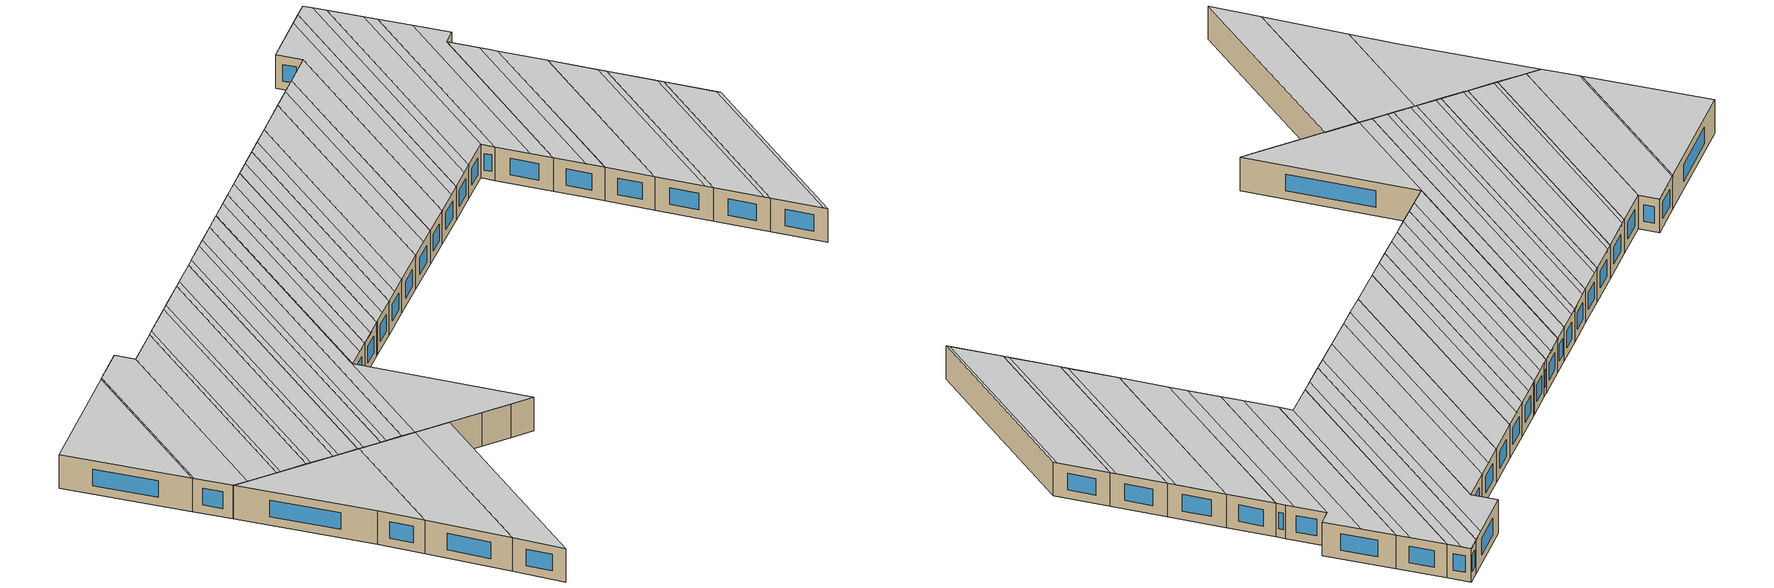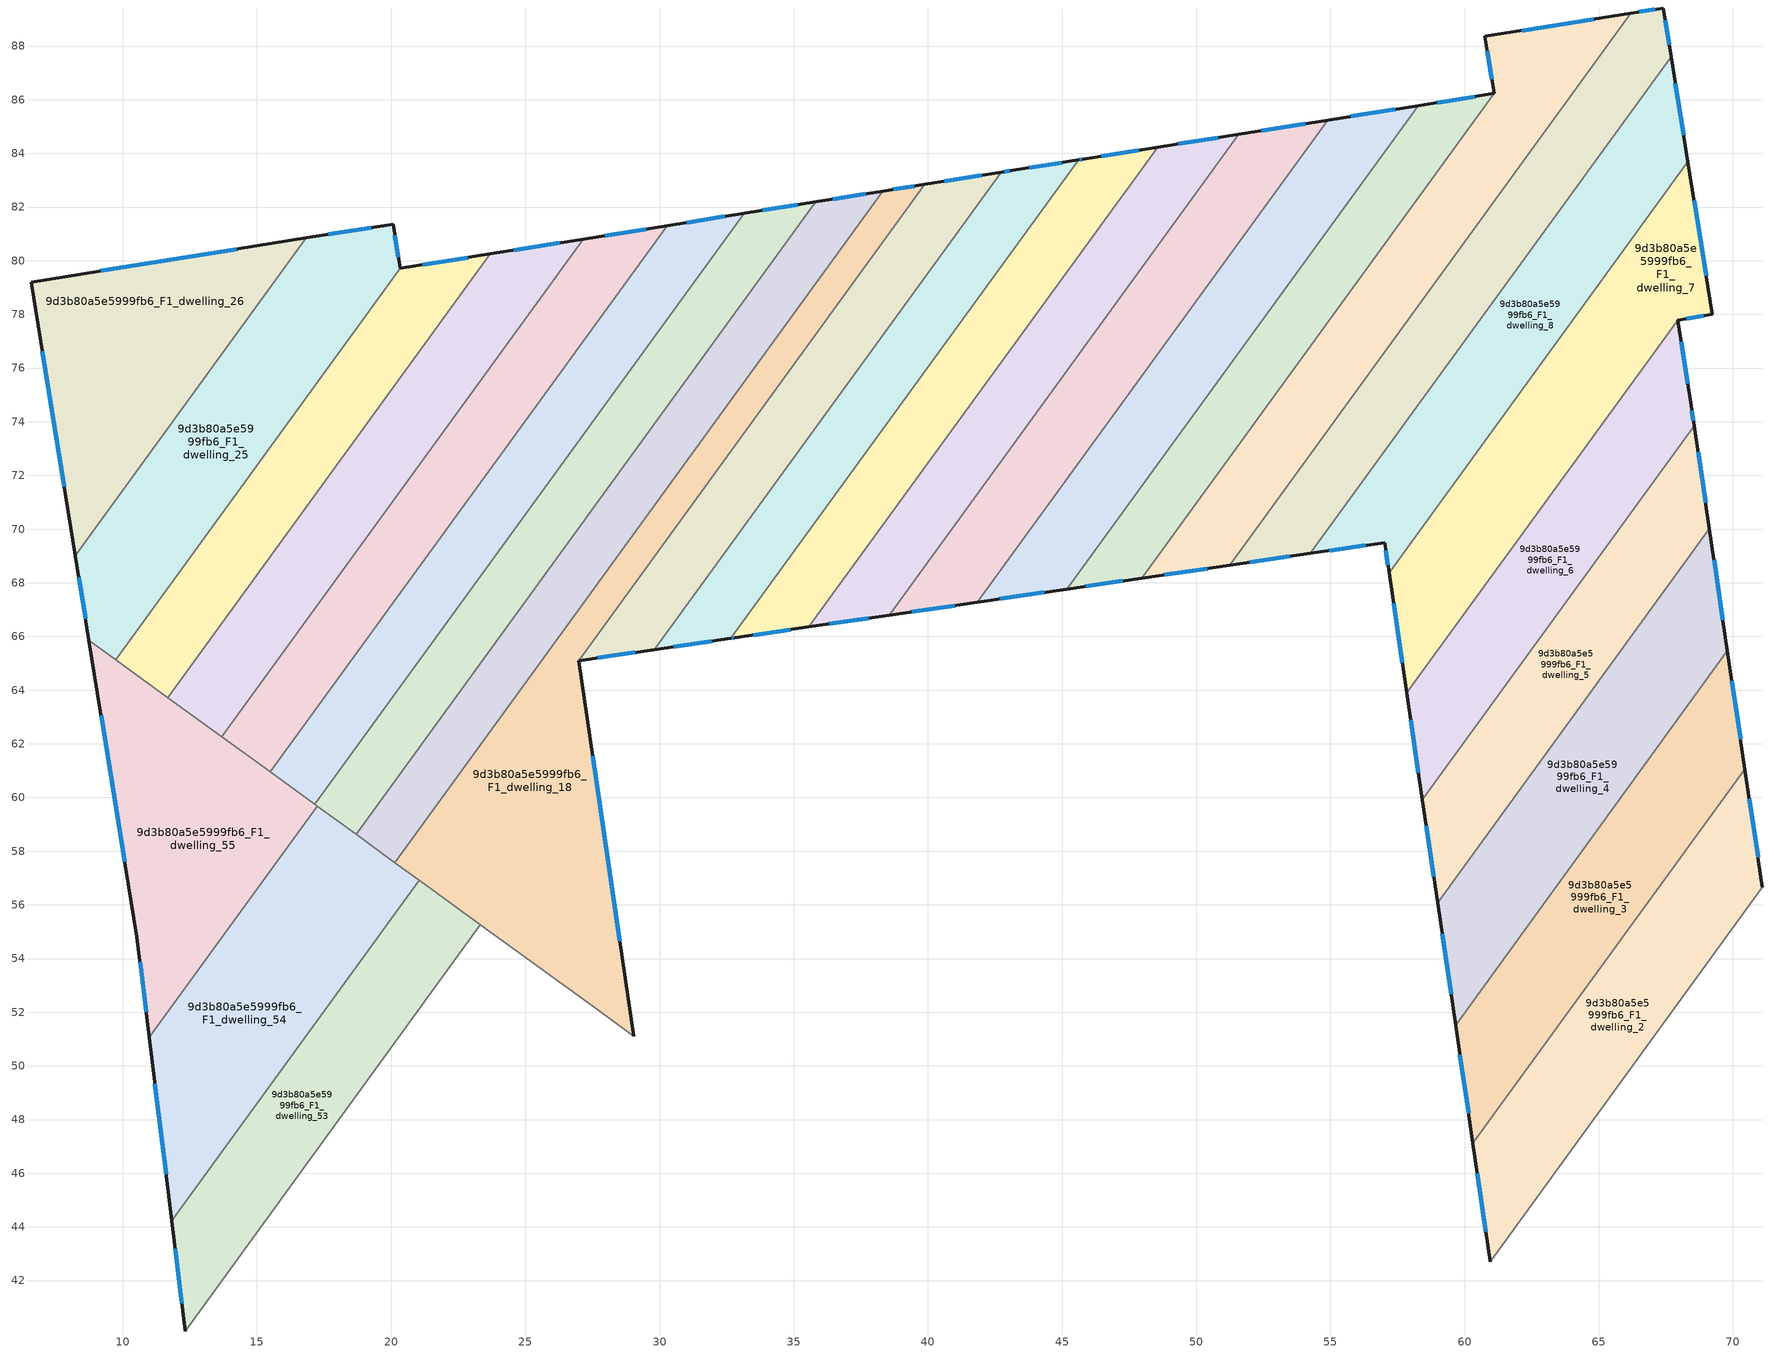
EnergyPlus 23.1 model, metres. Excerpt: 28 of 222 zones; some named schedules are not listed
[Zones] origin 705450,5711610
9d3b80a5e5999fb6_F1_dwelling_10
 floor to 9d3b80a5e5999fb6_F0_dwelling_10 (EU_floor_Construction): 66.19,89.22 51.24,68.65 47.97,68.17 61.1,86.23 60.76,88.36 z3
 wall outside (EU_wall_Construction): 47.97,68.17 51.24,68.65 / 66.19,89.22 60.76,88.36 61.1,86.23 z3:6
 wall to 9d3b80a5e5999fb6_F1_dwelling_11 (EU_wall_Construction): 61.1,86.23 47.97,68.17 z3:6
 wall to 9d3b80a5e5999fb6_F1_dwelling_9 (EU_wall_Construction): 51.24,68.65 66.19,89.22 z3:6
 window (EU_Window_Construction): 48.8,68.29 50.41,68.53 / 60.84,87.82 61.01,86.77 / 64.82,89.01 62.13,88.58 z3.76:5.24
 ceiling to 9d3b80a5e5999fb6_F2_dwelling_10 (EU_floor_Construction): 50.12,68.49 65.06,89.04 60.76,88.36 61.1,86.23 47.97,68.17 z6
 ceiling to 9d3b80a5e5999fb6_F2_dwelling_9 (EU_floor_Construction): 51.24,68.65 66.19,89.22 65.06,89.04 50.12,68.49 z6
9d3b80a5e5999fb6_F1_dwelling_11
 floor to 9d3b80a5e5999fb6_F0_dwelling_11 (EU_floor_Construction): 61.1,86.23 47.97,68.17 45.18,67.76 58.27,85.78 z3
 wall outside (EU_wall_Construction): 45.18,67.76 47.97,68.17 / 61.1,86.23 58.27,85.78 z3:6
 wall to 9d3b80a5e5999fb6_F1_dwelling_12 (EU_wall_Construction): 58.27,85.78 45.18,67.76 z3:6
 window (EU_Window_Construction): 45.88,67.87 47.27,68.07 / 60.39,86.12 58.99,85.9 z3.76:5.24
 ceiling to 9d3b80a5e5999fb6_F2_dwelling_11 (EU_floor_Construction): 47.97,68.17 61.1,86.23 58.27,85.78 45.18,67.76 z6
9d3b80a5e5999fb6_F1_dwelling_12
 floor to 9d3b80a5e5999fb6_F0_dwelling_12 (EU_floor_Construction): 58.27,85.78 45.18,67.76 41.84,67.27 54.9,85.24 z3
 wall outside (EU_wall_Construction): 41.84,67.27 45.18,67.76 / 58.27,85.78 54.9,85.24 z3:6
 wall to 9d3b80a5e5999fb6_F1_dwelling_13 (EU_wall_Construction): 54.9,85.24 41.84,67.27 z3:6
 window (EU_Window_Construction): 42.68,67.4 44.33,67.64 / 57.42,85.65 55.75,85.38 z3.76:5.24
 ceiling to 9d3b80a5e5999fb6_F2_dwelling_12 (EU_floor_Construction): 43.64,67.54 56.72,85.53 54.9,85.24 41.84,67.27 z6
 ceiling to 9d3b80a5e5999fb6_F2_dwelling_11 (EU_floor_Construction): 45.18,67.76 58.27,85.78 56.72,85.53 43.64,67.54 z6
9d3b80a5e5999fb6_F1_dwelling_13
 floor to 9d3b80a5e5999fb6_F0_dwelling_13 (EU_floor_Construction): 54.9,85.24 41.84,67.27 38.56,66.79 51.59,84.71 z3
 wall outside (EU_wall_Construction): 38.56,66.79 41.84,67.27 / 54.9,85.24 51.59,84.71 z3:6
 wall to 9d3b80a5e5999fb6_F1_dwelling_14 (EU_wall_Construction): 51.59,84.71 38.56,66.79 z3:6
 window (EU_Window_Construction): 39.39,66.91 41.01,67.15 / 54.06,85.11 52.42,84.85 z3.76:5.24
 ceiling adiabatic (EU_roof_Construction): 41.84,67.27 54.9,85.24 51.59,84.71 38.56,66.79 z6
9d3b80a5e5999fb6_F1_dwelling_14
 floor to 9d3b80a5e5999fb6_F0_dwelling_14 (EU_floor_Construction): 51.59,84.71 38.56,66.79 35.57,66.35 48.56,84.23 z3
 wall outside (EU_wall_Construction): 35.57,66.35 38.56,66.79 / 51.59,84.71 48.56,84.23 z3:6
 wall to 9d3b80a5e5999fb6_F1_dwelling_15 (EU_wall_Construction): 48.56,84.23 35.57,66.35 z3:6
 window (EU_Window_Construction): 36.32,66.47 37.81,66.68 / 50.82,84.59 49.32,84.35 z3.76:5.24
 ceiling to 9d3b80a5e5999fb6_F2_dwelling_13 (EU_floor_Construction): 38.56,66.79 51.59,84.71 49.92,84.45 36.92,66.55 z6
 ceiling to 9d3b80a5e5999fb6_F2_dwelling_14 (EU_floor_Construction): 36.92,66.55 49.92,84.45 48.56,84.23 35.57,66.35 z6
9d3b80a5e5999fb6_F1_dwelling_15
 floor to 9d3b80a5e5999fb6_F0_dwelling_15 (EU_floor_Construction): 48.56,84.23 35.57,66.35 32.8,65.95 32.66,65.93 45.62,83.76 45.76,83.78 z3
 wall outside (EU_wall_Construction): 32.66,65.93 32.8,65.95 35.57,66.35 / 48.56,84.23 45.76,83.78 45.62,83.76 z3:6
 wall to 9d3b80a5e5999fb6_F1_dwelling_16 (EU_wall_Construction): 45.62,83.76 32.66,65.93 z3:6
 window (EU_Window_Construction): 33.5,66.05 34.87,66.25 / 32.7,65.93 32.77,65.94 / 45.73,83.78 45.66,83.76 / 47.85,84.12 46.47,83.9 z3.76:5.24
 ceiling to 9d3b80a5e5999fb6_F2_dwelling_15 (EU_floor_Construction): 33.95,66.12 46.92,83.97 45.71,83.77 45.62,83.76 32.66,65.93 32.78,65.95 32.8,65.95 z6
 ceiling to 9d3b80a5e5999fb6_F2_dwelling_14 (EU_floor_Construction): 35.57,66.35 48.56,84.23 46.92,83.97 33.95,66.12 z6
9d3b80a5e5999fb6_F1_dwelling_16
 floor to 9d3b80a5e5999fb6_F0_dwelling_16 (EU_floor_Construction): 45.62,83.76 32.66,65.93 29.81,65.51 42.73,83.3 43.15,83.37 z3
 wall outside (EU_wall_Construction): 45.62,83.76 43.15,83.37 42.73,83.3 / 29.81,65.51 32.66,65.93 z3:6
 wall to 9d3b80a5e5999fb6_F1_dwelling_17 (EU_wall_Construction): 42.73,83.3 29.81,65.51 z3:6
 window (EU_Window_Construction): 43.05,83.35 42.84,83.31 / 45,83.66 43.78,83.46 / 30.53,65.62 31.94,65.82 z3.76:5.24
 ceiling adiabatic (EU_roof_Construction): 31.19,65.71 44.14,83.52 43.09,83.35 42.73,83.3 29.81,65.51 z6
 ceiling to 9d3b80a5e5999fb6_F2_dwelling_15 (EU_floor_Construction): 32.66,65.93 45.62,83.76 44.14,83.52 31.19,65.71 z6
9d3b80a5e5999fb6_F1_dwelling_17
 floor to 9d3b80a5e5999fb6_F0_dwelling_17 (EU_floor_Construction): 42.73,83.3 29.81,65.51 26.99,65.1 39.88,82.84 z3
 wall outside (EU_wall_Construction): 42.73,83.3 39.88,82.84 / 26.99,65.1 29.81,65.51 z3:6
 wall to 9d3b80a5e5999fb6_F1_dwelling_18 (EU_wall_Construction): 39.88,82.84 26.99,65.1 z3:6
 window (EU_Window_Construction): 42.01,83.18 40.6,82.96 / 27.7,65.2 29.09,65.41 z3.76:5.24
 ceiling to 9d3b80a5e5999fb6_F2_dwelling_17 (EU_floor_Construction): 28.62,65.34 41.53,83.11 39.88,82.84 26.99,65.1 z6
 ceiling to 9d3b80a5e5999fb6_F2_dwelling_16 (EU_floor_Construction): 29.81,65.51 42.73,83.3 41.53,83.11 28.62,65.34 z6
9d3b80a5e5999fb6_F1_dwelling_18
 floor to 9d3b80a5e5999fb6_F0_dwelling_18 (EU_floor_Construction): 39.88,82.84 26.99,65.1 29.05,51.1 20.14,57.58 38.32,82.59 z3
 wall outside (EU_wall_Construction): 29.05,51.1 26.99,65.1 / 39.88,82.84 38.32,82.59 z3:6
 wall to 9d3b80a5e5999fb6_F1_dwelling_19 (EU_wall_Construction): 38.32,82.59 20.14,57.58 z3:6
 wall to 9d3b80a5e5999fb6_F1_dwelling_53 (EU_wall_Construction): 21.04,56.92 23.33,55.26 z3:6
 wall to 9d3b80a5e5999fb6_F1_dwelling_50 (EU_wall_Construction): 27.49,52.24 29.05,51.1 z3:6
 wall to 9d3b80a5e5999fb6_F1_dwelling_54 (EU_wall_Construction): 20.14,57.58 21.04,56.92 z3:6
 wall to 9d3b80a5e5999fb6_F1_dwelling_51 (EU_wall_Construction): 25.54,53.65 27.49,52.24 z3:6
 wall to 9d3b80a5e5999fb6_F1_dwelling_52 (EU_wall_Construction): 23.33,55.26 25.54,53.65 z3:6
 window (EU_Window_Construction): 28.52,54.64 27.51,61.56 / 39.49,82.78 38.72,82.66 z3.76:5.24
 ceiling to 9d3b80a5e5999fb6_F2_dwelling_18 (EU_floor_Construction): 21,56.95 39.81,82.83 38.32,82.59 20.14,57.58 z6
 ceiling to 9d3b80a5e5999fb6_F2_dwelling_17 (EU_floor_Construction): 29.05,51.1 26.99,65.1 39.88,82.84 39.81,82.83 21,56.95 z6
9d3b80a5e5999fb6_F1_dwelling_19
 floor to 9d3b80a5e5999fb6_F0_dwelling_19 (EU_floor_Construction): 38.32,82.59 20.14,57.58 18.69,58.63 35.82,82.19 z3
 wall outside (EU_wall_Construction): 38.32,82.59 35.82,82.19 z3:6
 wall to 9d3b80a5e5999fb6_F1_dwelling_20 (EU_wall_Construction): 35.82,82.19 18.69,58.63 z3:6
 wall to 9d3b80a5e5999fb6_F1_dwelling_54 (EU_wall_Construction): 18.69,58.63 20.14,57.58 z3:6
 window (EU_Window_Construction): 37.69,82.49 36.45,82.29 z3.76:5.24
 ceiling to 9d3b80a5e5999fb6_F2_dwelling_19 (EU_floor_Construction): 19.09,58.34 36.51,82.3 35.82,82.19 18.69,58.63 z6
 ceiling to 9d3b80a5e5999fb6_F2_dwelling_18 (EU_floor_Construction): 20.14,57.58 38.32,82.59 36.51,82.3 19.09,58.34 z6
9d3b80a5e5999fb6_F1_dwelling_2
 floor to 9d3b80a5e5999fb6_F0_dwelling_2 (EU_floor_Construction): 70.45,61.06 71.1,56.66 60.96,42.71 60.31,47.11 z3
 wall outside (EU_wall_Construction): 71.1,56.66 70.45,61.06 / 60.31,47.11 60.96,42.71 z3:6
 wall to 9d3b80a5e5999fb6_F1_dwelling_3 (EU_wall_Construction): 70.45,61.06 60.31,47.11 z3:6
 wall to 9d3b80a5e5999fb6_F1_dwelling_1 (EU_wall_Construction): 60.96,42.71 71.1,56.66 z3:6
 window (EU_Window_Construction): 70.93,57.77 70.61,59.95 / 60.47,46 60.79,43.82 z3.76:5.24
 ceiling to 9d3b80a5e5999fb6_F2_dwelling_2 (EU_floor_Construction): 60.91,43.05 71.05,57 70.45,61.06 60.31,47.11 z6
 ceiling to 9d3b80a5e5999fb6_F2_dwelling_1 (EU_floor_Construction): 60.96,42.71 71.1,56.66 71.05,57 60.91,43.05 z6
9d3b80a5e5999fb6_F1_dwelling_20
 floor to 9d3b80a5e5999fb6_F0_dwelling_20 (EU_floor_Construction): 35.82,82.19 18.69,58.63 17.15,59.75 33.15,81.77 z3
 wall outside (EU_wall_Construction): 35.82,82.19 33.15,81.77 z3:6
 wall to 9d3b80a5e5999fb6_F1_dwelling_21 (EU_wall_Construction): 33.15,81.77 17.15,59.75 z3:6
 wall to 9d3b80a5e5999fb6_F1_dwelling_55 (EU_wall_Construction): 17.15,59.75 17.25,59.68 z3:6
 wall to 9d3b80a5e5999fb6_F1_dwelling_54 (EU_wall_Construction): 17.25,59.68 18.69,58.63 z3:6
 window (EU_Window_Construction): 35.14,82.08 33.83,81.87 z3.76:5.24
 ceiling to 9d3b80a5e5999fb6_F2_dwelling_20 (EU_floor_Construction): 17.52,59.48 33.78,81.87 33.15,81.77 17.15,59.75 z6
 ceiling to 9d3b80a5e5999fb6_F2_dwelling_19 (EU_floor_Construction): 18.69,58.63 35.82,82.19 33.78,81.87 17.52,59.48 z6
9d3b80a5e5999fb6_F1_dwelling_21
 floor to 9d3b80a5e5999fb6_F0_dwelling_21 (EU_floor_Construction): 33.15,81.77 17.15,59.75 15.49,60.95 30.29,81.31 z3
 wall outside (EU_wall_Construction): 33.15,81.77 30.29,81.31 z3:6
 wall to 9d3b80a5e5999fb6_F1_dwelling_22 (EU_wall_Construction): 30.29,81.31 15.49,60.95 z3:6
 wall to 9d3b80a5e5999fb6_F1_dwelling_55 (EU_wall_Construction): 15.49,60.95 17.15,59.75 z3:6
 window (EU_Window_Construction): 32.43,81.65 31.01,81.42 z3.76:5.24
 ceiling to 9d3b80a5e5999fb6_F2_dwelling_21 (EU_floor_Construction): 15.82,60.71 30.85,81.4 30.29,81.31 15.49,60.95 z6
 ceiling to 9d3b80a5e5999fb6_F2_dwelling_20 (EU_floor_Construction): 17.15,59.75 33.15,81.77 30.85,81.4 15.82,60.71 z6
9d3b80a5e5999fb6_F1_dwelling_22
 floor to 9d3b80a5e5999fb6_F0_dwelling_22 (EU_floor_Construction): 30.29,81.31 15.49,60.95 13.69,62.27 27.16,80.81 z3
 wall outside (EU_wall_Construction): 30.29,81.31 27.16,80.81 z3:6
 wall to 9d3b80a5e5999fb6_F1_dwelling_23 (EU_wall_Construction): 27.16,80.81 13.69,62.27 z3:6
 wall to 9d3b80a5e5999fb6_F1_dwelling_55 (EU_wall_Construction): 13.69,62.27 15.49,60.95 z3:6
 window (EU_Window_Construction): 29.5,81.18 27.95,80.93 z3.76:5.24
 ceiling adiabatic (EU_roof_Construction): 13.98,62.06 27.66,80.89 27.16,80.81 13.69,62.27 z6
 ceiling to 9d3b80a5e5999fb6_F2_dwelling_21 (EU_floor_Construction): 15.49,60.95 30.29,81.31 27.66,80.89 13.98,62.06 z6
9d3b80a5e5999fb6_F1_dwelling_23
 floor to 9d3b80a5e5999fb6_F0_dwelling_23 (EU_floor_Construction): 27.16,80.81 13.69,62.27 11.68,63.72 23.7,80.25 z3
 wall outside (EU_wall_Construction): 27.16,80.81 23.7,80.25 z3:6
 wall to 9d3b80a5e5999fb6_F1_dwelling_24 (EU_wall_Construction): 23.7,80.25 11.68,63.72 z3:6
 wall to 9d3b80a5e5999fb6_F1_dwelling_55 (EU_wall_Construction): 11.68,63.72 13.69,62.27 z3:6
 window (EU_Window_Construction): 26.29,80.67 24.57,80.39 z3.76:5.24
 ceiling to 9d3b80a5e5999fb6_F2_dwelling_23 (EU_floor_Construction): 11.93,63.55 24.12,80.32 23.7,80.25 11.68,63.72 z6
 ceiling adiabatic (EU_roof_Construction): 13.69,62.27 27.16,80.81 24.12,80.32 11.93,63.55 z6
9d3b80a5e5999fb6_F1_dwelling_24
 floor to 9d3b80a5e5999fb6_F0_dwelling_24 (EU_floor_Construction): 23.7,80.25 11.68,63.72 9.74,65.14 20.33,79.72 z3
 wall outside (EU_wall_Construction): 23.7,80.25 20.33,79.72 z3:6
 wall to 9d3b80a5e5999fb6_F1_dwelling_25 (EU_wall_Construction): 20.33,79.72 9.74,65.14 z3:6
 wall to 9d3b80a5e5999fb6_F1_dwelling_55 (EU_wall_Construction): 9.74,65.14 11.68,63.72 z3:6
 window (EU_Window_Construction): 22.85,80.12 21.18,79.85 z3.76:5.24
 ceiling to 9d3b80a5e5999fb6_F2_dwelling_23 (EU_floor_Construction): 11.68,63.72 23.7,80.25 20.33,79.72 9.74,65.14 z6
9d3b80a5e5999fb6_F1_dwelling_25
 floor to 9d3b80a5e5999fb6_F0_dwelling_25 (EU_floor_Construction): 20.07,81.37 20.33,79.72 9.74,65.14 8.74,65.86 8.23,69 16.84,80.85 z3
 wall outside (EU_wall_Construction): 20.33,79.72 20.07,81.37 16.84,80.85 / 8.23,69 8.74,65.86 z3:6
 wall to 9d3b80a5e5999fb6_F1_dwelling_26 (EU_wall_Construction): 16.84,80.85 8.23,69 z3:6
 wall to 9d3b80a5e5999fb6_F1_dwelling_55 (EU_wall_Construction): 8.74,65.86 9.74,65.14 z3:6
 window (EU_Window_Construction): 19.25,81.23 17.66,80.98 / 20.27,80.13 20.14,80.95 / 8.36,68.21 8.61,66.65 z3.76:5.24
 ceiling to 9d3b80a5e5999fb6_F2_dwelling_24 (EU_floor_Construction): 9.74,65.14 20.33,79.72 20.07,81.37 17.04,80.88 8.26,68.81 8.74,65.86 z6
 ceiling to 9d3b80a5e5999fb6_F2_dwelling_25 (EU_floor_Construction): 8.26,68.81 17.04,80.88 16.84,80.85 8.23,69 z6
9d3b80a5e5999fb6_F1_dwelling_26
 floor to 9d3b80a5e5999fb6_F0_dwelling_26 (EU_floor_Construction): 16.84,80.85 8.23,69 6.58,79.2 z3
 wall outside (EU_wall_Construction): 16.84,80.85 6.58,79.2 8.23,69 z3:6
 window (EU_Window_Construction): 7,76.62 7.81,71.58 / 14.25,80.43 9.18,79.62 z3.76:5.24
 ceiling to 9d3b80a5e5999fb6_F2_dwelling_25 (EU_floor_Construction): 8.23,69 16.84,80.85 6.58,79.2 z6
9d3b80a5e5999fb6_F1_dwelling_3
 floor to 9d3b80a5e5999fb6_F0_dwelling_3 (EU_floor_Construction): 69.8,65.46 70.45,61.06 60.31,47.11 59.66,51.52 z3
 wall outside (EU_wall_Construction): 70.45,61.06 69.8,65.46 / 59.66,51.52 60.31,47.11 z3:6
 wall to 9d3b80a5e5999fb6_F1_dwelling_4 (EU_wall_Construction): 69.8,65.46 59.66,51.52 z3:6
 window (EU_Window_Construction): 70.28,62.17 69.96,64.35 / 59.83,50.4 60.15,48.23 z3.76:5.24
 ceiling to 9d3b80a5e5999fb6_F2_dwelling_3 (EU_floor_Construction): 60.24,47.62 70.37,61.57 69.8,65.46 59.66,51.52 z6
 ceiling to 9d3b80a5e5999fb6_F2_dwelling_2 (EU_floor_Construction): 60.31,47.11 70.45,61.06 70.37,61.57 60.24,47.62 z6
9d3b80a5e5999fb6_F1_dwelling_4
 floor to 9d3b80a5e5999fb6_F0_dwelling_4 (EU_floor_Construction): 69.12,70.01 69.8,65.46 59.66,51.52 58.99,56.07 z3
 wall outside (EU_wall_Construction): 69.8,65.46 69.12,70.01 / 58.99,56.07 59.66,51.52 z3:6
 wall to 9d3b80a5e5999fb6_F1_dwelling_5 (EU_wall_Construction): 69.12,70.01 58.99,56.07 z3:6
 window (EU_Window_Construction): 69.62,66.61 69.29,68.86 / 59.16,54.92 59.49,52.67 z3.76:5.24
 ceiling to 9d3b80a5e5999fb6_F2_dwelling_4 (EU_floor_Construction): 59.56,52.2 69.69,66.14 69.12,70.01 58.99,56.07 z6
 ceiling to 9d3b80a5e5999fb6_F2_dwelling_3 (EU_floor_Construction): 59.66,51.52 69.8,65.46 69.69,66.14 59.56,52.2 z6
9d3b80a5e5999fb6_F1_dwelling_5
 floor to 9d3b80a5e5999fb6_F0_dwelling_5 (EU_floor_Construction): 68.56,73.84 69.12,70.01 58.99,56.07 58.43,59.91 z3
 wall outside (EU_wall_Construction): 58.43,59.91 58.99,56.07 / 69.12,70.01 68.56,73.84 z3:6
 wall to 9d3b80a5e5999fb6_F1_dwelling_6 (EU_wall_Construction): 68.56,73.84 58.43,59.91 z3:6
 window (EU_Window_Construction): 58.57,58.94 58.85,57.04 / 68.98,70.98 68.7,72.87 z3.76:5.24
 ceiling to 9d3b80a5e5999fb6_F2_dwelling_5 (EU_floor_Construction): 58.99,56.07 69.12,70.01 68.55,73.84 58.43,59.91 z6
9d3b80a5e5999fb6_F1_dwelling_53
 floor to 9d3b80a5e5999fb6_F0_dwelling_53 (EU_floor_Construction): 23.33,55.26 12.33,40.12 11.82,44.23 21.04,56.92 z3
 wall outside (EU_wall_Construction): 11.82,44.23 12.33,40.12 z3:6
 wall to 9d3b80a5e5999fb6_F1_dwelling_52 (EU_wall_Construction): 12.33,40.12 23.33,55.26 z3:6
 wall to 9d3b80a5e5999fb6_F1_dwelling_54 (EU_wall_Construction): 21.04,56.92 11.82,44.23 z3:6
 window (EU_Window_Construction): 11.95,43.19 12.2,41.16 z3.76:5.24
 ceiling to 9d3b80a5e5999fb6_F2_dwelling_52 (EU_floor_Construction): 12.33,40.12 23.33,55.26 21.04,56.92 11.82,44.23 z6
9d3b80a5e5999fb6_F1_dwelling_54
 floor to 9d3b80a5e5999fb6_F0_dwelling_54 (EU_floor_Construction): 21.04,56.92 11.82,44.23 10.99,51.06 17.25,59.68 z3
 wall outside (EU_wall_Construction): 10.99,51.06 11.82,44.23 z3:6
 wall to 9d3b80a5e5999fb6_F1_dwelling_55 (EU_wall_Construction): 17.25,59.68 10.99,51.06 z3:6
 window (EU_Window_Construction): 11.2,49.34 11.61,45.96 z3.76:5.24
 ceiling to 9d3b80a5e5999fb6_F2_dwelling_53 (EU_floor_Construction): 11.82,44.23 21.04,56.92 17.25,59.68 10.99,51.06 z6
9d3b80a5e5999fb6_F1_dwelling_55
 floor to 9d3b80a5e5999fb6_F0_dwelling_55 (EU_floor_Construction): 17.25,59.68 10.99,51.06 10.53,54.81 8.74,65.86 z3
 wall outside (EU_wall_Construction): 8.74,65.86 10.53,54.81 10.99,51.06 z3:6
 window (EU_Window_Construction): 10.64,53.86 10.87,52.01 / 9.19,63.07 10.08,57.6 z3.76:5.24
 ceiling to 9d3b80a5e5999fb6_F2_dwelling_54 (EU_floor_Construction): 10.99,51.06 17.25,59.68 8.74,65.86 10.53,54.81 z6
9d3b80a5e5999fb6_F1_dwelling_6
 floor to 9d3b80a5e5999fb6_F0_dwelling_6 (EU_floor_Construction): 67.94,77.79 68.44,74.61 68.56,73.84 58.43,59.91 57.84,63.9 z3
 wall outside (EU_wall_Construction): 68.56,73.84 68.44,74.61 67.94,77.79 / 57.84,63.9 58.43,59.91 z3:6
 wall to 9d3b80a5e5999fb6_F1_dwelling_7 (EU_wall_Construction): 67.94,77.79 57.84,63.9 z3:6
 window (EU_Window_Construction): 68.31,75.41 68.07,76.99 / 68.53,74.04 68.47,74.41 / 57.99,62.89 58.28,60.92 z3.76:5.24
 ceiling to 9d3b80a5e5999fb6_F2_dwelling_6 (EU_floor_Construction): 58.22,61.35 68.34,75.28 67.94,77.79 57.84,63.9 z6
 ceiling to 9d3b80a5e5999fb6_F2_dwelling_5 (EU_floor_Construction): 58.43,59.91 68.55,73.84 68.44,74.61 68.34,75.28 58.22,61.35 z6
9d3b80a5e5999fb6_F1_dwelling_7
 floor to 9d3b80a5e5999fb6_F0_dwelling_7 (EU_floor_Construction): 68.32,83.69 69.24,78 67.94,77.79 57.84,63.9 57.19,68.37 z3
 wall outside (EU_wall_Construction): 67.94,77.79 69.24,78 68.32,83.69 / 57.19,68.37 57.84,63.9 z3:6
 wall to 9d3b80a5e5999fb6_F1_dwelling_8 (EU_wall_Construction): 68.32,83.69 57.19,68.37 z3:6
 window (EU_Window_Construction): 68.27,77.84 68.91,77.95 / 57.35,67.24 57.68,65.03 / 69.01,79.44 68.55,82.25 z3.76:5.24
 ceiling to 9d3b80a5e5999fb6_F2_dwelling_7 (EU_floor_Construction): 57.58,65.68 68.75,81.05 68.32,83.69 57.19,68.37 z6
 ceiling to 9d3b80a5e5999fb6_F2_dwelling_6 (EU_floor_Construction): 57.84,63.9 67.94,77.79 69.24,78 68.75,81.05 57.58,65.68 z6
9d3b80a5e5999fb6_F1_dwelling_8
 floor to 9d3b80a5e5999fb6_F0_dwelling_8 (EU_floor_Construction): 67.7,87.59 68.32,83.69 57.19,68.37 57.02,69.5 54.25,69.09 z3
 wall outside (EU_wall_Construction): 68.32,83.69 67.7,87.59 / 54.25,69.09 57.02,69.5 57.19,68.37 z3:6
 wall to 9d3b80a5e5999fb6_F1_dwelling_9 (EU_wall_Construction): 67.7,87.59 54.25,69.09 z3:6
 window (EU_Window_Construction): 68.16,84.68 67.86,86.61 / 57.06,69.21 57.14,68.65 / 54.95,69.19 56.32,69.4 z3.76:5.24
 ceiling to 9d3b80a5e5999fb6_F2_dwelling_8 (EU_floor_Construction): 57.02,69.5 68.14,84.81 67.7,87.59 54.25,69.09 z6
 ceiling to 9d3b80a5e5999fb6_F2_dwelling_7 (EU_floor_Construction): 57.19,68.37 68.32,83.69 68.14,84.81 57.02,69.5 z6
9d3b80a5e5999fb6_F1_dwelling_9
 floor to 9d3b80a5e5999fb6_F0_dwelling_9 (EU_floor_Construction): 67.4,89.42 67.7,87.59 54.25,69.09 51.24,68.65 66.19,89.22 z3
 wall outside (EU_wall_Construction): 51.24,68.65 54.25,69.09 / 67.7,87.59 67.4,89.42 66.19,89.22 z3:6
 window (EU_Window_Construction): 52,68.76 53.49,68.98 / 67.1,89.37 66.5,89.27 / 67.62,88.05 67.48,88.96 z3.76:5.24
 ceiling to 9d3b80a5e5999fb6_F2_dwelling_9 (EU_floor_Construction): 53.16,68.93 67.52,88.69 67.4,89.42 66.19,89.22 51.24,68.65 z6
 ceiling to 9d3b80a5e5999fb6_F2_dwelling_8 (EU_floor_Construction): 54.25,69.09 67.7,87.59 67.52,88.69 53.16,68.93 z6
[Building]
EU S2 Campaign: North Axis=0; Terrain=City; Solar Distribution=FullExterior
[Site:Location]
London: Latitude=51.5; Longitude=-0.5; Time Zone=0; Elevation=25
[SizingPeriod:WeatherFileDays]
AnnualSizingPeriod: Begin Month=1; Begin Day of Month=1; End Month=12; End Day of Month=31; Day of Week for Start Day=Monday; Use Weather File Daylight Saving Period=No; Use Weather File Rain and Snow Indicators=No
[MATERIAL]
EU_InternalMass_Material: Roughness=MediumRough; Thickness=0.1; Conductivity=1; Density=1800; Specific Heat=900; Thermal Absorptance=0.9; Solar Absorptance=0.7; Visible Absorptance=0.7
[MATERIAL:NOMASS] Roughness=MediumRough; Thermal Absorptance=0.9; Solar Absorptance=0.7; Visible Absorptance=0.7
Name | Thermal Resistance
EU_wall_NoMass | 0.655885
EU_roof_NoMass | 2.70553
EU_floor_NoMass | 2.16442
[WINDOWMATERIAL:SIMPLEGLAZINGSYSTEM]
EU_Window_SimpleGlazing: UFactor=2.91071; Solar Heat Gain Coefficient=0.76; Visible Transmittance=0.76
[CONSTRUCTION]
EU_wall_Construction: EU_wall_NoMass
EU_roof_Construction: EU_roof_NoMass
EU_floor_Construction: EU_floor_NoMass
EU_Window_Construction: EU_Window_SimpleGlazing
EU_InternalMass_Construction: EU_InternalMass_Material
[ZONE] Type=1; Multiplier=1; Ceiling Height=autocalculate; Floor Area=autocalculate; Part of Total Floor Area=Yes
Name | Volume
9d3b80a5e5999fb6_F1_dwelling_10 | 186.941
9d3b80a5e5999fb6_F1_dwelling_11 | 135.23
9d3b80a5e5999fb6_F1_dwelling_12 | 161.067
9d3b80a5e5999fb6_F1_dwelling_13 | 157.508
9d3b80a5e5999fb6_F1_dwelling_14 | 143.794
9d3b80a5e5999fb6_F1_dwelling_15 | 138.927
9d3b80a5e5999fb6_F1_dwelling_16 | 136.389
9d3b80a5e5999fb6_F1_dwelling_17 | 134.208
9d3b80a5e5999fb6_F1_dwelling_18 | 255.65
9d3b80a5e5999fb6_F1_dwelling_19 | 161.049
9d3b80a5e5999fb6_F1_dwelling_2 | 161.117
9d3b80a5e5999fb6_F1_dwelling_20 | 161.128
9d3b80a5e5999fb6_F1_dwelling_21 | 161.057
9d3b80a5e5999fb6_F1_dwelling_22 | 161.088
9d3b80a5e5999fb6_F1_dwelling_23 | 161.056
9d3b80a5e5999fb6_F1_dwelling_24 | 138.865
9d3b80a5e5999fb6_F1_dwelling_25 | 183.281
9d3b80a5e5999fb6_F1_dwelling_26 | 161.08
9d3b80a5e5999fb6_F1_dwelling_3 | 161.083
9d3b80a5e5999fb6_F1_dwelling_4 | 166.304
9d3b80a5e5999fb6_F1_dwelling_5 | 140.306
9d3b80a5e5999fb6_F1_dwelling_53 | 145.707
9d3b80a5e5999fb6_F1_dwelling_54 | 185.366
9d3b80a5e5999fb6_F1_dwelling_55 | 165.543
9d3b80a5e5999fb6_F1_dwelling_6 | 145.476
9d3b80a5e5999fb6_F1_dwelling_7 | 182.426
9d3b80a5e5999fb6_F1_dwelling_8 | 170.818
9d3b80a5e5999fb6_F1_dwelling_9 | 161.082
[INTERNALMASS] Construction=EU_InternalMass_Construction
Name | Zone or ZoneList | Surface Area
9d3b80a5e5999fb6_F1_dwelling_2_EU_InternalMass | 9d3b80a5e5999fb6_F1_dwelling_2 | 53.7057
9d3b80a5e5999fb6_F1_dwelling_3_EU_InternalMass | 9d3b80a5e5999fb6_F1_dwelling_3 | 53.694
9d3b80a5e5999fb6_F1_dwelling_4_EU_InternalMass | 9d3b80a5e5999fb6_F1_dwelling_4 | 55.4349
9d3b80a5e5999fb6_F1_dwelling_5_EU_InternalMass | 9d3b80a5e5999fb6_F1_dwelling_5 | 46.7727
9d3b80a5e5999fb6_F1_dwelling_6_EU_InternalMass | 9d3b80a5e5999fb6_F1_dwelling_6 | 48.4864
9d3b80a5e5999fb6_F1_dwelling_7_EU_InternalMass | 9d3b80a5e5999fb6_F1_dwelling_7 | 60.8087
9d3b80a5e5999fb6_F1_dwelling_8_EU_InternalMass | 9d3b80a5e5999fb6_F1_dwelling_8 | 56.9389
9d3b80a5e5999fb6_F1_dwelling_9_EU_InternalMass | 9d3b80a5e5999fb6_F1_dwelling_9 | 53.6944
9d3b80a5e5999fb6_F1_dwelling_10_EU_InternalMass | 9d3b80a5e5999fb6_F1_dwelling_10 | 62.3123
9d3b80a5e5999fb6_F1_dwelling_11_EU_InternalMass | 9d3b80a5e5999fb6_F1_dwelling_11 | 45.0768
9d3b80a5e5999fb6_F1_dwelling_12_EU_InternalMass | 9d3b80a5e5999fb6_F1_dwelling_12 | 53.6892
9d3b80a5e5999fb6_F1_dwelling_13_EU_InternalMass | 9d3b80a5e5999fb6_F1_dwelling_13 | 52.5028
9d3b80a5e5999fb6_F1_dwelling_14_EU_InternalMass | 9d3b80a5e5999fb6_F1_dwelling_14 | 47.9312
9d3b80a5e5999fb6_F1_dwelling_15_EU_InternalMass | 9d3b80a5e5999fb6_F1_dwelling_15 | 46.3198
9d3b80a5e5999fb6_F1_dwelling_16_EU_InternalMass | 9d3b80a5e5999fb6_F1_dwelling_16 | 45.458
9d3b80a5e5999fb6_F1_dwelling_17_EU_InternalMass | 9d3b80a5e5999fb6_F1_dwelling_17 | 44.7308
9d3b80a5e5999fb6_F1_dwelling_18_EU_InternalMass | 9d3b80a5e5999fb6_F1_dwelling_18 | 85.2184
9d3b80a5e5999fb6_F1_dwelling_19_EU_InternalMass | 9d3b80a5e5999fb6_F1_dwelling_19 | 53.6835
9d3b80a5e5999fb6_F1_dwelling_20_EU_InternalMass | 9d3b80a5e5999fb6_F1_dwelling_20 | 53.7093
9d3b80a5e5999fb6_F1_dwelling_21_EU_InternalMass | 9d3b80a5e5999fb6_F1_dwelling_21 | 53.6854
9d3b80a5e5999fb6_F1_dwelling_22_EU_InternalMass | 9d3b80a5e5999fb6_F1_dwelling_22 | 53.696
9d3b80a5e5999fb6_F1_dwelling_23_EU_InternalMass | 9d3b80a5e5999fb6_F1_dwelling_23 | 53.6856
9d3b80a5e5999fb6_F1_dwelling_24_EU_InternalMass | 9d3b80a5e5999fb6_F1_dwelling_24 | 46.2882
9d3b80a5e5999fb6_F1_dwelling_25_EU_InternalMass | 9d3b80a5e5999fb6_F1_dwelling_25 | 61.0931
9d3b80a5e5999fb6_F1_dwelling_26_EU_InternalMass | 9d3b80a5e5999fb6_F1_dwelling_26 | 53.6934
9d3b80a5e5999fb6_F1_dwelling_53_EU_InternalMass | 9d3b80a5e5999fb6_F1_dwelling_53 | 48.5693
9d3b80a5e5999fb6_F1_dwelling_54_EU_InternalMass | 9d3b80a5e5999fb6_F1_dwelling_54 | 61.7885
9d3b80a5e5999fb6_F1_dwelling_55_EU_InternalMass | 9d3b80a5e5999fb6_F1_dwelling_55 | 55.1808
[OTHEREQUIPMENT] Fuel Type=Electricity; Design Level Calculation Method=Watts/Area; Power per Zone Floor Area=1; Fraction Latent=0; Fraction Radiant=0; Fraction Lost=0; Carbon Dioxide Generation Rate=0; EndUse Subcategory=EU_Step8_InternalGains
Name | Zone or ZoneList or Space or SpaceList | Schedule
EU_Step8_InternalGain_9d3b80a5e5999fb6_F1_dwelling_2_f000 | 9d3b80a5e5999fb6_F1_dwelling_2 | EU_Step8_GainSchedule_9d3b80a5e5999fb6_F1_dwelling_2_f000
EU_Step8_InternalGain_9d3b80a5e5999fb6_F1_dwelling_3_f000 | 9d3b80a5e5999fb6_F1_dwelling_3 | EU_Step8_GainSchedule_9d3b80a5e5999fb6_F1_dwelling_3_f000
EU_Step8_InternalGain_9d3b80a5e5999fb6_F1_dwelling_4_f000 | 9d3b80a5e5999fb6_F1_dwelling_4 | EU_Step8_GainSchedule_9d3b80a5e5999fb6_F1_dwelling_4_f000
EU_Step8_InternalGain_9d3b80a5e5999fb6_F1_dwelling_5_f000 | 9d3b80a5e5999fb6_F1_dwelling_5 | EU_Step8_GainSchedule_9d3b80a5e5999fb6_F1_dwelling_5_f000
EU_Step8_InternalGain_9d3b80a5e5999fb6_F1_dwelling_6_f000 | 9d3b80a5e5999fb6_F1_dwelling_6 | EU_Step8_GainSchedule_9d3b80a5e5999fb6_F1_dwelling_6_f000
EU_Step8_InternalGain_9d3b80a5e5999fb6_F1_dwelling_7_f000 | 9d3b80a5e5999fb6_F1_dwelling_7 | EU_Step8_GainSchedule_9d3b80a5e5999fb6_F1_dwelling_7_f000
EU_Step8_InternalGain_9d3b80a5e5999fb6_F1_dwelling_8_f000 | 9d3b80a5e5999fb6_F1_dwelling_8 | EU_Step8_GainSchedule_9d3b80a5e5999fb6_F1_dwelling_8_f000
EU_Step8_InternalGain_9d3b80a5e5999fb6_F1_dwelling_9_f000 | 9d3b80a5e5999fb6_F1_dwelling_9 | EU_Step8_GainSchedule_9d3b80a5e5999fb6_F1_dwelling_9_f000
EU_Step8_InternalGain_9d3b80a5e5999fb6_F1_dwelling_10_f000 | 9d3b80a5e5999fb6_F1_dwelling_10 | EU_Step8_GainSchedule_9d3b80a5e5999fb6_F1_dwelling_10_f000
EU_Step8_InternalGain_9d3b80a5e5999fb6_F1_dwelling_11_f000 | 9d3b80a5e5999fb6_F1_dwelling_11 | EU_Step8_GainSchedule_9d3b80a5e5999fb6_F1_dwelling_11_f000
EU_Step8_InternalGain_9d3b80a5e5999fb6_F1_dwelling_12_f000 | 9d3b80a5e5999fb6_F1_dwelling_12 | EU_Step8_GainSchedule_9d3b80a5e5999fb6_F1_dwelling_12_f000
EU_Step8_InternalGain_9d3b80a5e5999fb6_F1_dwelling_13_f000 | 9d3b80a5e5999fb6_F1_dwelling_13 | EU_Step8_GainSchedule_9d3b80a5e5999fb6_F1_dwelling_13_f000
EU_Step8_InternalGain_9d3b80a5e5999fb6_F1_dwelling_14_f000 | 9d3b80a5e5999fb6_F1_dwelling_14 | EU_Step8_GainSchedule_9d3b80a5e5999fb6_F1_dwelling_14_f000
EU_Step8_InternalGain_9d3b80a5e5999fb6_F1_dwelling_15_f000 | 9d3b80a5e5999fb6_F1_dwelling_15 | EU_Step8_GainSchedule_9d3b80a5e5999fb6_F1_dwelling_15_f000
EU_Step8_InternalGain_9d3b80a5e5999fb6_F1_dwelling_16_f000 | 9d3b80a5e5999fb6_F1_dwelling_16 | EU_Step8_GainSchedule_9d3b80a5e5999fb6_F1_dwelling_16_f000
EU_Step8_InternalGain_9d3b80a5e5999fb6_F1_dwelling_17_f000 | 9d3b80a5e5999fb6_F1_dwelling_17 | EU_Step8_GainSchedule_9d3b80a5e5999fb6_F1_dwelling_17_f000
EU_Step8_InternalGain_9d3b80a5e5999fb6_F1_dwelling_18_f000 | 9d3b80a5e5999fb6_F1_dwelling_18 | EU_Step8_GainSchedule_9d3b80a5e5999fb6_F1_dwelling_18_f000
EU_Step8_InternalGain_9d3b80a5e5999fb6_F1_dwelling_19_f000 | 9d3b80a5e5999fb6_F1_dwelling_19 | EU_Step8_GainSchedule_9d3b80a5e5999fb6_F1_dwelling_19_f000
EU_Step8_InternalGain_9d3b80a5e5999fb6_F1_dwelling_20_f000 | 9d3b80a5e5999fb6_F1_dwelling_20 | EU_Step8_GainSchedule_9d3b80a5e5999fb6_F1_dwelling_20_f000
EU_Step8_InternalGain_9d3b80a5e5999fb6_F1_dwelling_21_f000 | 9d3b80a5e5999fb6_F1_dwelling_21 | EU_Step8_GainSchedule_9d3b80a5e5999fb6_F1_dwelling_21_f000
EU_Step8_InternalGain_9d3b80a5e5999fb6_F1_dwelling_22_f000 | 9d3b80a5e5999fb6_F1_dwelling_22 | EU_Step8_GainSchedule_9d3b80a5e5999fb6_F1_dwelling_22_f000
EU_Step8_InternalGain_9d3b80a5e5999fb6_F1_dwelling_23_f000 | 9d3b80a5e5999fb6_F1_dwelling_23 | EU_Step8_GainSchedule_9d3b80a5e5999fb6_F1_dwelling_23_f000
EU_Step8_InternalGain_9d3b80a5e5999fb6_F1_dwelling_24_f000 | 9d3b80a5e5999fb6_F1_dwelling_24 | EU_Step8_GainSchedule_9d3b80a5e5999fb6_F1_dwelling_24_f000
EU_Step8_InternalGain_9d3b80a5e5999fb6_F1_dwelling_25_f000 | 9d3b80a5e5999fb6_F1_dwelling_25 | EU_Step8_GainSchedule_9d3b80a5e5999fb6_F1_dwelling_25_f000
EU_Step8_InternalGain_9d3b80a5e5999fb6_F1_dwelling_26_f000 | 9d3b80a5e5999fb6_F1_dwelling_26 | EU_Step8_GainSchedule_9d3b80a5e5999fb6_F1_dwelling_26_f000
EU_Step8_InternalGain_9d3b80a5e5999fb6_F1_dwelling_53_f000 | 9d3b80a5e5999fb6_F1_dwelling_53 | EU_Step8_GainSchedule_9d3b80a5e5999fb6_F1_dwelling_53_f000
EU_Step8_InternalGain_9d3b80a5e5999fb6_F1_dwelling_54_f000 | 9d3b80a5e5999fb6_F1_dwelling_54 | EU_Step8_GainSchedule_9d3b80a5e5999fb6_F1_dwelling_54_f000
EU_Step8_InternalGain_9d3b80a5e5999fb6_F1_dwelling_55_f000 | 9d3b80a5e5999fb6_F1_dwelling_55 | EU_Step8_GainSchedule_9d3b80a5e5999fb6_F1_dwelling_55_f000
[ZONEVENTILATION:DESIGNFLOWRATE] Schedule=EU_AlwaysOn; Design Flow Rate Calculation Method=AirChanges/Hour; Air Changes per Hour=0.462017; Ventilation Type=Natural; Fan Pressure Rise=0; Fan Total Efficiency=1; Constant Term Coefficient=1; Temperature Term Coefficient=0; Velocity Term Coefficient=0; Velocity Squared Term Coefficient=0; Minimum Indoor Temperature=-100; Maximum Indoor Temperature=100; Delta Temperature=-100; Minimum Outdoor Temperature=-100; Maximum Outdoor Temperature=100; Maximum Wind Speed=40
Name | Zone or ZoneList or Space or SpaceList
EU_ConstantAir_9d3b80a5e5999fb6_F1_dwelling_2 | 9d3b80a5e5999fb6_F1_dwelling_2
EU_ConstantAir_9d3b80a5e5999fb6_F1_dwelling_3 | 9d3b80a5e5999fb6_F1_dwelling_3
EU_ConstantAir_9d3b80a5e5999fb6_F1_dwelling_4 | 9d3b80a5e5999fb6_F1_dwelling_4
EU_ConstantAir_9d3b80a5e5999fb6_F1_dwelling_5 | 9d3b80a5e5999fb6_F1_dwelling_5
EU_ConstantAir_9d3b80a5e5999fb6_F1_dwelling_6 | 9d3b80a5e5999fb6_F1_dwelling_6
EU_ConstantAir_9d3b80a5e5999fb6_F1_dwelling_7 | 9d3b80a5e5999fb6_F1_dwelling_7
EU_ConstantAir_9d3b80a5e5999fb6_F1_dwelling_8 | 9d3b80a5e5999fb6_F1_dwelling_8
EU_ConstantAir_9d3b80a5e5999fb6_F1_dwelling_9 | 9d3b80a5e5999fb6_F1_dwelling_9
EU_ConstantAir_9d3b80a5e5999fb6_F1_dwelling_10 | 9d3b80a5e5999fb6_F1_dwelling_10
EU_ConstantAir_9d3b80a5e5999fb6_F1_dwelling_11 | 9d3b80a5e5999fb6_F1_dwelling_11
EU_ConstantAir_9d3b80a5e5999fb6_F1_dwelling_12 | 9d3b80a5e5999fb6_F1_dwelling_12
EU_ConstantAir_9d3b80a5e5999fb6_F1_dwelling_13 | 9d3b80a5e5999fb6_F1_dwelling_13
EU_ConstantAir_9d3b80a5e5999fb6_F1_dwelling_14 | 9d3b80a5e5999fb6_F1_dwelling_14
EU_ConstantAir_9d3b80a5e5999fb6_F1_dwelling_15 | 9d3b80a5e5999fb6_F1_dwelling_15
EU_ConstantAir_9d3b80a5e5999fb6_F1_dwelling_16 | 9d3b80a5e5999fb6_F1_dwelling_16
EU_ConstantAir_9d3b80a5e5999fb6_F1_dwelling_17 | 9d3b80a5e5999fb6_F1_dwelling_17
EU_ConstantAir_9d3b80a5e5999fb6_F1_dwelling_18 | 9d3b80a5e5999fb6_F1_dwelling_18
EU_ConstantAir_9d3b80a5e5999fb6_F1_dwelling_19 | 9d3b80a5e5999fb6_F1_dwelling_19
EU_ConstantAir_9d3b80a5e5999fb6_F1_dwelling_20 | 9d3b80a5e5999fb6_F1_dwelling_20
EU_ConstantAir_9d3b80a5e5999fb6_F1_dwelling_21 | 9d3b80a5e5999fb6_F1_dwelling_21
EU_ConstantAir_9d3b80a5e5999fb6_F1_dwelling_22 | 9d3b80a5e5999fb6_F1_dwelling_22
EU_ConstantAir_9d3b80a5e5999fb6_F1_dwelling_23 | 9d3b80a5e5999fb6_F1_dwelling_23
EU_ConstantAir_9d3b80a5e5999fb6_F1_dwelling_24 | 9d3b80a5e5999fb6_F1_dwelling_24
EU_ConstantAir_9d3b80a5e5999fb6_F1_dwelling_25 | 9d3b80a5e5999fb6_F1_dwelling_25
EU_ConstantAir_9d3b80a5e5999fb6_F1_dwelling_26 | 9d3b80a5e5999fb6_F1_dwelling_26
EU_ConstantAir_9d3b80a5e5999fb6_F1_dwelling_53 | 9d3b80a5e5999fb6_F1_dwelling_53
EU_ConstantAir_9d3b80a5e5999fb6_F1_dwelling_54 | 9d3b80a5e5999fb6_F1_dwelling_54
EU_ConstantAir_9d3b80a5e5999fb6_F1_dwelling_55 | 9d3b80a5e5999fb6_F1_dwelling_55
[HVACTEMPLATE:ZONE:IDEALLOADSAIRSYSTEM] System Availability Schedule=EU_AlwaysOn; Maximum Heating Supply Air Temperature=50; Minimum Cooling Supply Air Temperature=13; Maximum Heating Supply Air Humidity Ratio=0.0156; Minimum Cooling Supply Air Humidity Ratio=0.0077; Heating Limit=NoLimit; Cooling Limit=NoLimit; Heating Availability Schedule=EU_AlwaysOn; Cooling Availability Schedule=EU_CoolingOff; Dehumidification Control Type=ConstantSensibleHeatRatio; Cooling Sensible Heat Ratio=0.7; Dehumidification Setpoint=60; Humidification Control Type=None; Humidification Setpoint=30; Outdoor Air Method=None; Outdoor Air Flow Rate per Person=0.00944; Outdoor Air Flow Rate per Zone Floor Area=0; Outdoor Air Flow Rate per Zone=0; Demand Controlled Ventilation Type=None; Outdoor Air Economizer Type=NoEconomizer; Heat Recovery Type=None; Sensible Heat Recovery Effectiveness=0.7; Latent Heat Recovery Effectiveness=0.65
Name | Template Thermostat
9d3b80a5e5999fb6_F1_dwelling_2 | EU_HeatOnly_9d3b80a5e5999fb6_F1_dwelling_2
9d3b80a5e5999fb6_F1_dwelling_3 | EU_HeatOnly_9d3b80a5e5999fb6_F1_dwelling_3
9d3b80a5e5999fb6_F1_dwelling_4 | EU_HeatOnly_9d3b80a5e5999fb6_F1_dwelling_4
9d3b80a5e5999fb6_F1_dwelling_5 | EU_HeatOnly_9d3b80a5e5999fb6_F1_dwelling_5
9d3b80a5e5999fb6_F1_dwelling_6 | EU_HeatOnly_9d3b80a5e5999fb6_F1_dwelling_6
9d3b80a5e5999fb6_F1_dwelling_7 | EU_HeatOnly_9d3b80a5e5999fb6_F1_dwelling_7
9d3b80a5e5999fb6_F1_dwelling_8 | EU_HeatOnly_9d3b80a5e5999fb6_F1_dwelling_8
9d3b80a5e5999fb6_F1_dwelling_9 | EU_HeatOnly_9d3b80a5e5999fb6_F1_dwelling_9
9d3b80a5e5999fb6_F1_dwelling_10 | EU_HeatOnly_9d3b80a5e5999fb6_F1_dwelling_10
9d3b80a5e5999fb6_F1_dwelling_11 | EU_HeatOnly_9d3b80a5e5999fb6_F1_dwelling_11
9d3b80a5e5999fb6_F1_dwelling_12 | EU_HeatOnly_9d3b80a5e5999fb6_F1_dwelling_12
9d3b80a5e5999fb6_F1_dwelling_13 | EU_HeatOnly_9d3b80a5e5999fb6_F1_dwelling_13
9d3b80a5e5999fb6_F1_dwelling_14 | EU_HeatOnly_9d3b80a5e5999fb6_F1_dwelling_14
9d3b80a5e5999fb6_F1_dwelling_15 | EU_HeatOnly_9d3b80a5e5999fb6_F1_dwelling_15
9d3b80a5e5999fb6_F1_dwelling_16 | EU_HeatOnly_9d3b80a5e5999fb6_F1_dwelling_16
9d3b80a5e5999fb6_F1_dwelling_17 | EU_HeatOnly_9d3b80a5e5999fb6_F1_dwelling_17
9d3b80a5e5999fb6_F1_dwelling_18 | EU_HeatOnly_9d3b80a5e5999fb6_F1_dwelling_18
9d3b80a5e5999fb6_F1_dwelling_19 | EU_HeatOnly_9d3b80a5e5999fb6_F1_dwelling_19
9d3b80a5e5999fb6_F1_dwelling_20 | EU_HeatOnly_9d3b80a5e5999fb6_F1_dwelling_20
9d3b80a5e5999fb6_F1_dwelling_21 | EU_HeatOnly_9d3b80a5e5999fb6_F1_dwelling_21
9d3b80a5e5999fb6_F1_dwelling_22 | EU_HeatOnly_9d3b80a5e5999fb6_F1_dwelling_22
9d3b80a5e5999fb6_F1_dwelling_23 | EU_HeatOnly_9d3b80a5e5999fb6_F1_dwelling_23
9d3b80a5e5999fb6_F1_dwelling_24 | EU_HeatOnly_9d3b80a5e5999fb6_F1_dwelling_24
9d3b80a5e5999fb6_F1_dwelling_25 | EU_HeatOnly_9d3b80a5e5999fb6_F1_dwelling_25
9d3b80a5e5999fb6_F1_dwelling_26 | EU_HeatOnly_9d3b80a5e5999fb6_F1_dwelling_26
9d3b80a5e5999fb6_F1_dwelling_53 | EU_HeatOnly_9d3b80a5e5999fb6_F1_dwelling_53
9d3b80a5e5999fb6_F1_dwelling_54 | EU_HeatOnly_9d3b80a5e5999fb6_F1_dwelling_54
9d3b80a5e5999fb6_F1_dwelling_55 | EU_HeatOnly_9d3b80a5e5999fb6_F1_dwelling_55
[SIZING:ZONE] Zone Cooling Design Supply Air Temperature Input Method=SupplyAirTemperature; Zone Cooling Design Supply Air Temperature=13; Zone Heating Design Supply Air Temperature Input Method=SupplyAirTemperature; Zone Heating Design Supply Air Temperature=50; Zone Cooling Design Supply Air Humidity Ratio=0.008; Zone Heating Design Supply Air Humidity Ratio=0.008; Cooling Design Air Flow Method=DesignDay; Cooling Design Air Flow Rate=0; Cooling Minimum Air Flow per Zone Floor Area=0.000762; Cooling Minimum Air Flow=0; Cooling Minimum Air Flow Fraction=0.2; Heating Design Air Flow Method=DesignDay; Heating Design Air Flow Rate=0; Heating Maximum Air Flow per Zone Floor Area=0.002032; Heating Maximum Air Flow=0.141576; Heating Maximum Air Flow Fraction=0.3; Account for Dedicated Outdoor Air System=No; Dedicated Outdoor Air System Control Strategy=NeutralSupplyAir; Dedicated Outdoor Air Low Setpoint Temperature for Design=autosize; Dedicated Outdoor Air High Setpoint Temperature for Design=autosize; Zone Load Sizing Method=Sensible Load Only No Latent Load; Zone Latent Cooling Design Supply Air Humidity Ratio Input Method=HumidityRatioDifference; Zone Cooling Design Supply Air Humidity Ratio Difference=0.005; Zone Latent Heating Design Supply Air Humidity Ratio Input Method=HumidityRatioDifference; Zone Humidification Design Supply Air Humidity Ratio Difference=0.005
9d3b80a5e5999fb6_F1_dwelling_2; 9d3b80a5e5999fb6_F1_dwelling_3; 9d3b80a5e5999fb6_F1_dwelling_4; 9d3b80a5e5999fb6_F1_dwelling_5; 9d3b80a5e5999fb6_F1_dwelling_6; 9d3b80a5e5999fb6_F1_dwelling_7; 9d3b80a5e5999fb6_F1_dwelling_8; 9d3b80a5e5999fb6_F1_dwelling_9; 9d3b80a5e5999fb6_F1_dwelling_10; 9d3b80a5e5999fb6_F1_dwelling_11; 9d3b80a5e5999fb6_F1_dwelling_12; 9d3b80a5e5999fb6_F1_dwelling_13; 9d3b80a5e5999fb6_F1_dwelling_14; 9d3b80a5e5999fb6_F1_dwelling_15; 9d3b80a5e5999fb6_F1_dwelling_16; 9d3b80a5e5999fb6_F1_dwelling_17; 9d3b80a5e5999fb6_F1_dwelling_18; 9d3b80a5e5999fb6_F1_dwelling_19; 9d3b80a5e5999fb6_F1_dwelling_20; 9d3b80a5e5999fb6_F1_dwelling_21; 9d3b80a5e5999fb6_F1_dwelling_22; 9d3b80a5e5999fb6_F1_dwelling_23; 9d3b80a5e5999fb6_F1_dwelling_24; 9d3b80a5e5999fb6_F1_dwelling_25; 9d3b80a5e5999fb6_F1_dwelling_26; 9d3b80a5e5999fb6_F1_dwelling_53; 9d3b80a5e5999fb6_F1_dwelling_54; 9d3b80a5e5999fb6_F1_dwelling_55
[SCHEDULE:FILE] Column Number=1; Rows to Skip at Top=0; Number of Hours of Data=8760; Column Separator=Comma; Interpolate to Timestep=No; Minutes per Item=60; Adjust Schedule for Daylight Savings=Yes
Name | File
EU_Step8_GainSchedule_9d3b80a5e5999fb6_F1_dwelling_2_f000 | ../../schedules/9d3b80a5e5999fb6/9d3b80a5e5999fb6_F1_dwelling_2_f000_gain.csv
EU_Step8_GainSchedule_9d3b80a5e5999fb6_F1_dwelling_3_f000 | ../../schedules/9d3b80a5e5999fb6/9d3b80a5e5999fb6_F1_dwelling_3_f000_gain.csv
EU_Step8_GainSchedule_9d3b80a5e5999fb6_F1_dwelling_4_f000 | ../../schedules/9d3b80a5e5999fb6/9d3b80a5e5999fb6_F1_dwelling_4_f000_gain.csv
EU_Step8_GainSchedule_9d3b80a5e5999fb6_F1_dwelling_5_f000 | ../../schedules/9d3b80a5e5999fb6/9d3b80a5e5999fb6_F1_dwelling_5_f000_gain.csv
EU_Step8_GainSchedule_9d3b80a5e5999fb6_F1_dwelling_6_f000 | ../../schedules/9d3b80a5e5999fb6/9d3b80a5e5999fb6_F1_dwelling_6_f000_gain.csv
EU_Step8_GainSchedule_9d3b80a5e5999fb6_F1_dwelling_7_f000 | ../../schedules/9d3b80a5e5999fb6/9d3b80a5e5999fb6_F1_dwelling_7_f000_gain.csv
EU_Step8_GainSchedule_9d3b80a5e5999fb6_F1_dwelling_8_f000 | ../../schedules/9d3b80a5e5999fb6/9d3b80a5e5999fb6_F1_dwelling_8_f000_gain.csv
EU_Step8_GainSchedule_9d3b80a5e5999fb6_F1_dwelling_9_f000 | ../../schedules/9d3b80a5e5999fb6/9d3b80a5e5999fb6_F1_dwelling_9_f000_gain.csv
EU_Step8_GainSchedule_9d3b80a5e5999fb6_F1_dwelling_10_f000 | ../../schedules/9d3b80a5e5999fb6/9d3b80a5e5999fb6_F1_dwelling_10_f000_gain.csv
EU_Step8_GainSchedule_9d3b80a5e5999fb6_F1_dwelling_11_f000 | ../../schedules/9d3b80a5e5999fb6/9d3b80a5e5999fb6_F1_dwelling_11_f000_gain.csv
EU_Step8_GainSchedule_9d3b80a5e5999fb6_F1_dwelling_12_f000 | ../../schedules/9d3b80a5e5999fb6/9d3b80a5e5999fb6_F1_dwelling_12_f000_gain.csv
EU_Step8_GainSchedule_9d3b80a5e5999fb6_F1_dwelling_13_f000 | ../../schedules/9d3b80a5e5999fb6/9d3b80a5e5999fb6_F1_dwelling_13_f000_gain.csv
EU_Step8_GainSchedule_9d3b80a5e5999fb6_F1_dwelling_14_f000 | ../../schedules/9d3b80a5e5999fb6/9d3b80a5e5999fb6_F1_dwelling_14_f000_gain.csv
